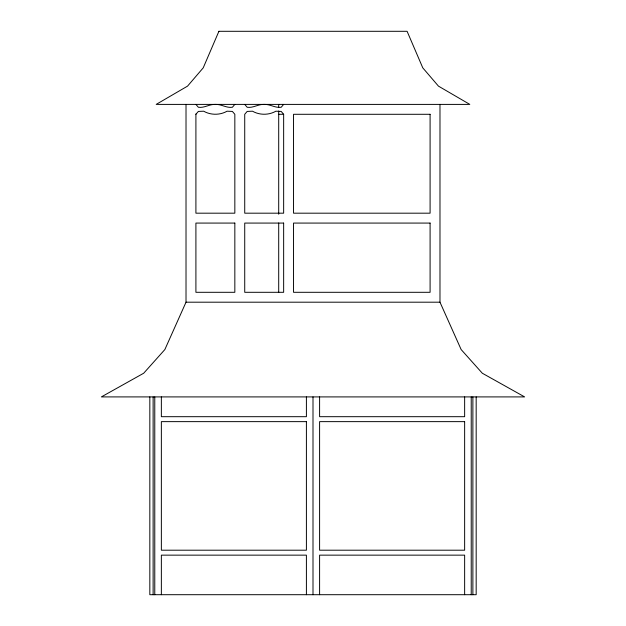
<?xml version="1.0" encoding="UTF-8"?>
<svg xmlns="http://www.w3.org/2000/svg" width="626" height="626" viewBox="0 0 626 626"><rect width="100%" height="100%" fill="white"/><g stroke="black" fill="none" stroke-linecap="round" stroke-linejoin="round"><path stroke-width="0.94" d="M186.016 104.401L186.016 302.194L164.857 349.551L143.69 373.229L101.365 396.907L524.635 396.907L482.31 373.229L461.143 349.551L439.984 302.194L439.984 104.401M195.907 114.292L198.364 111.428L203.693 111.209C210.766 115.262 219.976 115.262 227.05 111.209L232.379 111.428L234.836 114.292L234.836 213.184L195.907 213.184L195.907 113.995M234.836 104.401L232.379 107.265C226.362 108.165 221.346 104.096 215.367 104.401C209.397 104.096 204.381 108.165 198.364 107.265L195.907 104.401M283.648 104.401L281.191 107.265C275.174 108.165 270.158 104.096 264.188 104.401C258.209 104.096 253.194 108.165 247.176 107.265L244.727 104.401M278.703 114.292L283.648 114.292L283.648 213.184L244.727 213.184L244.727 114.292L247.176 111.428L252.505 111.209C259.579 115.262 268.789 115.262 275.863 111.209L281.191 111.428L283.648 114.292M186.016 302.194L439.984 302.194M476.175 396.907L476.175 594.7L149.825 594.7L149.825 396.907M472.88 396.907L472.88 594.7M471.229 396.907L471.229 594.7M464.641 396.907L464.641 416.689L319.596 416.689L319.596 396.907M464.641 594.7L464.641 555.145L319.596 555.145L319.596 594.7M313 396.907L313 594.7M306.404 396.907L306.404 416.689L161.359 416.689L161.359 396.907M306.404 594.7L306.404 555.145L161.359 555.145L161.359 594.7M278.703 104.401L278.703 107.163M278.703 110.998L278.703 214.225M278.703 222.989L278.703 292.42M154.771 396.907L154.771 594.7M153.12 396.907L153.12 594.7M218.904 31.3L203.223 67.851L187.542 86.13L156.179 104.401L469.821 104.401L438.458 86.13L422.777 67.851L407.096 31.3L218.904 31.3M430.093 114.292L293.539 114.292L293.539 213.184L430.093 213.184L430.093 114.292M234.836 223.075L195.907 223.075L195.907 292.303L234.836 292.303L234.836 223.075M283.648 223.075L244.727 223.075L244.727 292.303L283.648 292.303L283.648 223.075M430.093 223.075L293.539 223.075L293.539 292.303L430.093 292.303L430.093 223.075M306.404 421.634L161.359 421.634L161.359 550.199L306.404 550.199L306.404 421.634M464.641 421.634L319.596 421.634L319.596 550.199L464.641 550.199L464.641 421.634"/></g></svg>
